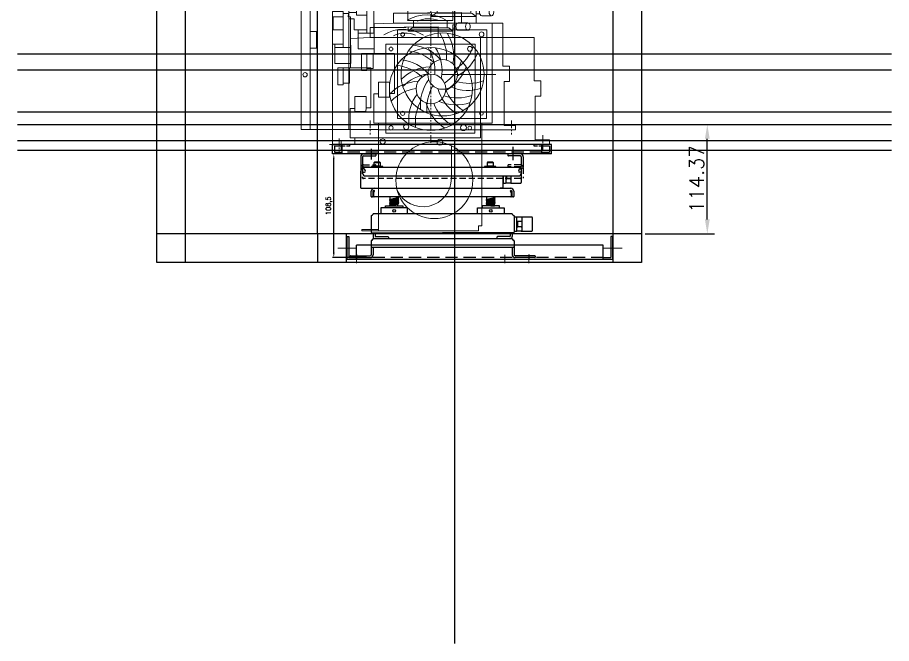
# Model space of a CAD drawing. Header units: millimetres. Extents: x -30327 to 34858, y 4015 to 75103.
# Drawn here: x -10091 to -9177, y 25288 to 25943 of the extents above; entities that cross this region are included whole.
import ezdxf

# ---------------------------------------------------------------- set-up
doc = ezdxf.new("R2010")
doc.units = ezdxf.units.MM
for name, pattern in [('CENTER', [50.8, 31.75, -6.35, 6.35, -6.35]), ('CENTER2', [28.575, 19.05, -3.175, 3.175, -3.175]), ('DASHED2', [9.525, 6.35, -3.175]), ('HIDDEN', [9.525, 6.35, -3.175]), ('HIDDEN2', [4.7625, 3.175, -1.5875])]:
    doc.linetypes.add(name, pattern=pattern)
for name, color, linetype, lineweight in [('cen', 1, 'CENTER2', 9), ('CENTER', 2, 'CENTER', 9), ('dim', 2, 'Continuous', 9), ('HIDEN', 1, 'HIDDEN', 9), ('THREAD-LINE', 8, 'Continuous', 5), ('WIDE-LINE', 3, 'Continuous', 20)]:
    doc.layers.add(name, color=color, linetype=linetype, lineweight=lineweight)
doc.layers.add('hidden', color=3, linetype='HIDDEN2')
doc.layers.add('yellow', color=2, linetype='Continuous')
doc.styles.get("Standard").update_dxf_attribs({"font": 'txt', "bigfont": 'gbcbig.shx'})
doc.dimstyles.new('1-6', dxfattribs={"dimscale": 6, "dimtxt": 2.5, "dimasz": 2.5, "dimexe": 1.25, "dimexo": 0.625, "dimtad": 1, "dimdsep": 46, "dimtxsty": 'Standard', "dimcen": 2.5, "dimadec": 0, "dimazin": 0, "dimtfac": 1, "dimtmove": 0, "dimatfit": 3, "dimfxl": 0, "dimarcsym": 0})
doc.dimstyles.new('small', dxfattribs={"dimtxt": 5, "dimasz": 5, "dimexe": 1.25, "dimexo": 1, "dimgap": 2, "dimtad": 1, "dimtxsty": 'Standard', "dimcen": 2.5, "dimadec": 0, "dimazin": 0, "dimtfac": 1, "dimtmove": 0, "dimatfit": 3, "dimfxl": 0, "dimarcsym": 0})

# ---------------------------------------------------------------- blocks, each defined once
blk = doc.blocks.new('nyddbd')
at = {"layer": 'CENTER', "ltscale": 0.25}
for p, q in [((-2512.55, 15212.89), (-2512.55, 15394.36)), ((-2600.9, 15220.82), (-2600.9, 15206.25)), ((-2452.9, 15220.82), (-2452.9, 15206.25))]:
    blk.add_line(p, q, dxfattribs=at)
at = {"layer": 'WIDE-LINE'}
for p, q in [((-2633.73, 15403.53), (-2658.24, 15403.53)), ((-2658.24, 15403.53), (-2658.24, 15396.8)), ((-2633.73, 15396.8), (-2633.73, 15403.53)), ((-2610.22, 15401.96), (-2610.22, 15357.53)), ((-2605.84, 15401.96), (-2605.84, 15357.53)), ((-2672.82, 15211.39), (-2672.82, 15398.42)), ((-2672.82, 15398.42), (-2663.31, 15398.42)), ((-2663.39, 15396.8), (-2623.02, 15396.8)), ((-2663.31, 15216.67), (-2663.31, 15398.42)), ((-2663.31, 15398.42), (-2663.31, 15314.15)), ((-2623.02, 15396.8), (-2633.73, 15396.8)), ((-2623.02, 15396.8), (-2623.02, 15211.39)), ((-2623.02, 15211.99), (-2623.02, 15396.8)), ((-2513.17, 15371.4), (-2555.18, 15371.4)), ((-2555.18, 15371.4), (-2555.18, 15365.12)), ((-2555.18, 15365.12), (-2546.57, 15358.39)), ((-2546.57, 15358.39), (-2555.16, 15365.1)), ((-2555.16, 15365.1), (-2513.17, 15365.1)), ((-2513.17, 15371.4), (-2471.16, 15371.4)), ((-2471.18, 15365.1), (-2513.17, 15365.1)), ((-2471.16, 15365.12), (-2479.77, 15358.39)), ((-2479.77, 15358.39), (-2471.18, 15365.1)), ((-2471.16, 15365.12), (-2471.16, 15371.4)), ((-2603.05, 15357.53), (-2613.01, 15357.53)), ((-2613.01, 15357.53), (-2613.01, 15350.42)), ((-2603.05, 15350.42), (-2598.61, 15358.25)), ((-2603.05, 15357.53), (-2603.05, 15350.42)), ((-2598.61, 15358.25), (-2598.61, 15348.28)), ((-2513.17, 15358.39), (-2546.57, 15358.39)), ((-2546.57, 15358.39), (-2546.57, 15348.6)), ((-2513.17, 15358.39), (-2479.77, 15358.39)), ((-2479.77, 15358.39), (-2479.77, 15348.6)), ((-2613.01, 15350.42), (-2603.05, 15350.42)), ((-2604.27, 15348.28), (-2604.27, 15350.42)), ((-2604.27, 15350.42), (-2604.27, 15344.55)), ((-2598.61, 15348.28), (-2604.27, 15348.28)), ((-2604.27, 15348.28), (-2604.27, 15312.53)), ((-2598.61, 15348.28), (-2604.27, 15348.28)), ((-2598.96, 15344.73), (-2598.61, 15348.28)), ((-2546.57, 15348.6), (-2513.17, 15348.6)), ((-2536.78, 15340.69), (-2536.78, 15348.6)), ((-2536.78, 15348.6), (-2536.78, 15340.69)), ((-2479.77, 15348.6), (-2513.17, 15348.6)), ((-2489.56, 15340.69), (-2489.56, 15348.6)), ((-2489.56, 15348.6), (-2489.56, 15340.69)), ((-2604.27, 15344.55), (-2614.97, 15344.55)), ((-2614.97, 15344.55), (-2614.97, 15331.21)), ((-2596.83, 15344.73), (-2598.96, 15344.73)), ((-2596.83, 15312.53), (-2596.83, 15344.73)), ((-2513.17, 15340.69), (-2536.78, 15340.69)), ((-2536.78, 15340.69), (-2530.74, 15340.69)), ((-2530.74, 15340.69), (-2530.74, 15333.18)), ((-2513.17, 15340.69), (-2489.56, 15340.69)), ((-2489.56, 15340.69), (-2495.6, 15340.69)), ((-2495.6, 15340.69), (-2495.6, 15333.18)), ((-2494.87, 15339.49), (-2494.87, 15339.49)), ((-2489.83, 15329.69), (-2489.83, 15344.15)), ((-2489.83, 15344.15), (-2489.83, 15323)), ((-2614.97, 15333.88), (-2623.02, 15333.88)), ((-2623.02, 15333.88), (-2623.02, 15327.47)), ((-2614.97, 15331.21), (-2614.97, 15333.88)), ((-2614.97, 15331.21), (-2604.27, 15331.21)), ((-2604.27, 15331.21), (-2614.97, 15331.21)), ((-2505.14, 15334.03), (-2576.21, 15333.43)), ((-2538.49, 15333.43), (-2576.21, 15333.43)), ((-2576.21, 15333.43), (-2576.21, 15323)), ((-2536.51, 15329.69), (-2536.51, 15333.77)), ((-2536.51, 15329.69), (-2532.35, 15333.05)), ((-2513.17, 15329.69), (-2536.51, 15329.69)), ((-2532.35, 15333.05), (-2530.74, 15333.18)), ((-2530.74, 15333.18), (-2513.17, 15333.18)), ((-2495.6, 15333.18), (-2513.17, 15333.18)), ((-2513.17, 15329.69), (-2489.83, 15329.69)), ((-2505.14, 15323), (-2505.14, 15334.03)), ((-2493.99, 15333.05), (-2495.6, 15333.18)), ((-2489.83, 15329.69), (-2493.99, 15333.05)), ((-2623.02, 15327.47), (-2617.63, 15327.47)), ((-2617.63, 15327.47), (-2617.63, 15315.91)), ((-2596.54, 15322.13), (-2576.21, 15323)), ((-2596.54, 15291.17), (-2596.54, 15322.13)), ((-2576.21, 15323), (-2461.97, 15323)), ((-2461.97, 15323), (-2505.14, 15323)), ((-2473.21, 15218.03), (-2473.21, 15323)), ((-2461.97, 15323), (-2461.97, 15277.73)), ((-2663.31, 15314.15), (-2656.82, 15314.15)), ((-2656.82, 15314.15), (-2656.82, 15296.54)), ((-2617.63, 15315.91), (-2604.27, 15315.91)), ((-2613.19, 15312.53), (-2613.19, 15315.91)), ((-2613.19, 15315.91), (-2613.19, 15295.81)), ((-2604.27, 15312.53), (-2613.19, 15312.53)), ((-2604.27, 15315.91), (-2604.27, 15312.53)), ((-2604.27, 15312.53), (-2596.83, 15312.53)), ((-2596.47, 15315.02), (-2596.54, 15291.17)), ((-2596.47, 15295.81), (-2596.47, 15315.02)), ((-2478.75, 15315.91), (-2572.11, 15315.91)), ((-2572.11, 15315.91), (-2572.11, 15222.98)), ((-2478.95, 15222.98), (-2478.75, 15315.91)), ((-2656.82, 15296.54), (-2663.31, 15296.54)), ((-2613.19, 15295.81), (-2596.47, 15295.81)), ((-2596.54, 15291.17), (-2609.77, 15291.17)), ((-2609.77, 15291.17), (-2609.77, 15273.43)), ((-2604.38, 15273.43), (-2604.38, 15291.17)), ((-2604.38, 15291.17), (-2604.38, 15273.43)), ((-2597.69, 15275.23), (-2597.69, 15291.17)), ((-2597.69, 15291.17), (-2575.3, 15291.17)), ((-2575.3, 15291.17), (-2575.3, 15249.39)), ((-2609.77, 15273.43), (-2604.38, 15273.43)), ((-2604.38, 15273.43), (-2604.38, 15275.23)), ((-2604.38, 15275.23), (-2597.69, 15275.23)), ((-2461.97, 15277.73), (-2455.14, 15277.73)), ((-2455.14, 15277.73), (-2455.14, 15261.67)), ((-2580.48, 15261.22), (-2592.17, 15261.22)), ((-2592.17, 15261.22), (-2592.17, 15245.54)), ((-2580.48, 15249.39), (-2580.48, 15261.22)), ((-2455.14, 15261.67), (-2460.78, 15261.67)), ((-2460.78, 15261.67), (-2460.78, 15215.87)), ((-2592.17, 15248.88), (-2597.05, 15248.88)), ((-2597.05, 15248.88), (-2597.05, 15218.03)), ((-2592.17, 15245.54), (-2592.17, 15248.88)), ((-2592.17, 15245.54), (-2580.61, 15245.54)), ((-2580.61, 15245.54), (-2580.48, 15249.39)), ((-2575.3, 15249.39), (-2580.48, 15249.39)), ((-2572.11, 15222.98), (-2478.95, 15222.98)), ((-2663.31, 15211.39), (-2672.82, 15211.39)), ((-2663.31, 15216.67), (-2663.31, 15211.39)), ((-2663.31, 15216.67), (-2663.31, 15216.67)), ((-2616.18, 15211.2), (-2616.18, 15211.2)), ((-2597.05, 15218.03), (-2473.21, 15218.03)), ((-2592.03, 15105.47), (-2592.03, 15217.6)), ((-2592.03, 15217.6), (-2592.03, 15211.2)), ((-2460.78, 15215.87), (-2448.9, 15215.87)), ((-2448.9, 15215.87), (-2448.9, 15211.2)), ((-2515.84, 15160.45), (-2515.84, 15194.64)), ((-2483.88, 15110.63), (-2487.39, 15110.63)), ((-2487.39, 15110.63), (-2487.39, 15105.47)), ((-2487.39, 15105.47), (-2609.37, 15105.47)), ((-2609.37, 15105.47), (-2592.03, 15105.47))]:
    blk.add_line(p, q, dxfattribs=at)
at = {"layer": 'WIDE-LINE', "ltscale": 0.25}
for p, q in [((-2473.89, 15338.47), (-2484, 15338.47)), ((-2486.14, 15336.37), (-2489.83, 15336.37)), ((-2486.14, 15332.69), (-2489.83, 15332.69)), ((-2473.89, 15330.58), (-2484, 15330.58)), ((-2524.97, 15269.15), (-2469.49, 15269.15)), ((-2663.31, 15211.39), (-2592.03, 15211.39)), ((-2592.03, 15211.2), (-2448.9, 15211.2)), ((-2483.88, 15110.63), (-2483.88, 15218.03)), ((-2609.37, 15105.47), (-2609.37, 15107.03)), ((-2609.37, 15107.03), (-2592.03, 15107.03))]:
    blk.add_line(p, q, dxfattribs=at)
at = {"layer": 'WIDE-LINE'}
for centre, radius in [((-2659.7, 15388.35), 1.3), ((-2659.7, 15382.58), 1.3), ((-2654.92, 15388.35), 1.3), ((-2654.92, 15382.58), 1.3), ((-2649.24, 15388.35), 1.3), ((-2649.24, 15382.58), 1.3), ((-2643.31, 15388.35), 1.3), ((-2643.31, 15382.58), 1.3), ((-2637.8, 15388.35), 1.3), ((-2637.8, 15382.58), 1.3), ((-2632.85, 15388.35), 1.3), ((-2632.85, 15382.58), 1.3), ((-2626.77, 15388.35), 1.3), ((-2626.77, 15382.58), 1.3), ((-2659.7, 15377.39), 1.3), ((-2654.92, 15377.39), 1.3), ((-2649.24, 15377.39), 1.3), ((-2643.31, 15377.39), 1.3), ((-2637.8, 15377.39), 1.3), ((-2632.85, 15377.39), 1.3), ((-2626.77, 15377.39), 1.3), ((-2659.7, 15371.38), 1.3), ((-2659.7, 15366.03), 1.3), ((-2654.92, 15371.38), 1.3), ((-2654.92, 15366.03), 1.3), ((-2649.24, 15371.38), 1.3), ((-2649.24, 15366.03), 1.3), ((-2643.31, 15371.38), 1.3), ((-2643.31, 15366.03), 1.3), ((-2637.8, 15371.38), 1.3), ((-2637.8, 15366.03), 1.3), ((-2632.85, 15371.38), 1.3), ((-2632.85, 15366.03), 1.3), ((-2626.77, 15371.38), 1.3), ((-2626.77, 15366.03), 1.3), ((-2659.7, 15360.83), 1.3), ((-2659.7, 15355.39), 1.3), ((-2654.92, 15360.83), 1.3), ((-2654.92, 15355.39), 1.3), ((-2649.24, 15360.83), 1.3), ((-2649.24, 15355.39), 1.3), ((-2643.31, 15360.83), 1.3), ((-2643.31, 15355.39), 1.3), ((-2637.8, 15360.83), 1.3), ((-2637.8, 15355.39), 1.3), ((-2632.85, 15360.83), 1.3), ((-2632.85, 15355.39), 1.3), ((-2626.77, 15360.83), 1.3), ((-2626.77, 15355.39), 1.3), ((-2669.1, 15349.15), 1.87), ((-2659.7, 15349.96), 1.3), ((-2654.92, 15349.96), 1.3), ((-2649.24, 15349.96), 1.3), ((-2643.31, 15349.96), 1.3), ((-2637.8, 15349.96), 1.3), ((-2632.85, 15349.96), 1.3), ((-2626.77, 15349.96), 1.3), ((-2566.76, 15311), 1.95), ((-2524.97, 15269.15), 43.41), ((-2484.27, 15311.15), 2.5), ((-2524.97, 15269.15), 15.53), ((-2668.84, 15268.87), 2.31), ((-2566.76, 15228.48), 2.25), ((-2484.39, 15228.41), 1.91), ((-2563.02, 15214.23), 2.69), ((-2503.16, 15213.47), 3.07), ((-2533.65, 15158.53), 40.26)]:
    blk.add_circle(centre, radius, dxfattribs=at)
for centre, radius, start, end in [((-2627.79, 15401.96), 21.95, 0, 175.90228), ((-2627.79, 15401.96), 17.57, 0, 174.87882), ((-2541.51, 15292.8), 38.85, 56.95784, 121.71109), ((-2539.48, 15297.99), 29.55, 68.50617, 114.20856), ((-2565.97, 15288.02), 45.13, 355.10616, 32.76907), ((-2558.53, 15288.5), 45.13, 349.52115, 31.80861), ((-2565.29, 15248.86), 45.13, 46.53473, 84.19764), ((-2561.02, 15254.98), 45.13, 40.94973, 83.23718), ((-2535.78, 15312.97), 45.13, 303.67759, 341.34049), ((-2530.76, 15307.45), 45.13, 298.09258, 340.38004), ((-2536.37, 15232.13), 45.13, 92.3783, 134.66575), ((-2534.24, 15224.98), 45.13, 97.9633, 135.62621), ((-2503.13, 15237.16), 45.13, 143.80687, 186.09432), ((-2496.22, 15234.36), 45.13, 149.39187, 187.05478), ((-2498.64, 15297.56), 45.13, 246.66401, 288.95147), ((-2497.45, 15304.93), 45.13, 252.24901, 289.91192), ((-2486.34, 15266.28), 45.13, 195.23544, 237.5229), ((-2479.84, 15269.94), 45.13, 200.82044, 238.48335), ((-2545.57, 15160.45), 29.73, 205.31032, 0)]:
    blk.add_arc(centre, radius, start, end, dxfattribs=at)
at = {"layer": 'WIDE-LINE', "ltscale": 0.25}
blk.add_ellipse((-2484, 15334.53), major_axis=(0, -3.95), ratio=0.614035, start_param=3.141593, end_param=6.283185, dxfattribs=at)
blk.add_ellipse((-2473.89, 15334.53), major_axis=(0, -3.95), ratio=0.614035, dxfattribs=at)
blk = doc.blocks.new('*D47')
at = {"layer": 'Defpoints', "color": 0, "transparency": 16777216}
for p in [(-16900.31, 4458.85), (-16861.18, 4458.85), (-16876.45, 4350.36)]:
    blk.add_point(p, dxfattribs=at)
at = {"layer": 'dim', "color": 0, "lineweight": -2, "transparency": 16777216}
for p, q in [((-16862.18, 4458.85), (-16901.56, 4458.85)), ((-16900.31, 4355.36), (-16900.31, 4453.85)), ((-16877.45, 4350.36), (-16901.56, 4350.36))]:
    blk.add_line(p, q, dxfattribs=at)
at = {"layer": 'dim', "color": 0, "transparency": 16777216}
for points in [[(-16901.14, 4453.85), (-16899.48, 4453.85), (-16900.31, 4458.85)], [(-16901.14, 4355.36), (-16899.48, 4355.36), (-16900.31, 4350.36)]]:
    blk.add_solid(points, dxfattribs=at)
at = {"layer": 'dim', "color": 0, "lineweight": 9, "transparency": 16777216, "insert": (-16905.23, 4404.61), "char_height": 5, "attachment_point": 5, "rotation": 90}
blk.add_mtext('108,5', dxfattribs=at)
blk = doc.blocks.new('HTHRTSHGSRT')
at = {"layer": 'CENTER', "color": 0, "ltscale": 0.25}
for p, q in [((-8218.09, 1319.67), (-8218.09, 1568.22)), ((-8101.09, 1327.61), (-8101.09, 1313.03)), ((-8314.09, 1324.16), (-8314.09, 1309.58))]:
    blk.add_line(p, q, dxfattribs=at)
at = {"layer": 'THREAD-LINE', "color": 0}
blk.add_line((-8324.29, 1317.98), (-8094.29, 1317.98), dxfattribs=at)
at = {"layer": 'WIDE-LINE', "color": 0}
for p, q in [((-8218.71, 1561.89), (-8260.73, 1561.89)), ((-8260.73, 1561.89), (-8260.73, 1555.61)), ((-8260.73, 1555.61), (-8252.11, 1548.89)), ((-8252.11, 1548.89), (-8260.7, 1555.59)), ((-8260.7, 1555.59), (-8218.71, 1555.59)), ((-8218.71, 1561.89), (-8176.7, 1561.89)), ((-8176.73, 1555.59), (-8218.71, 1555.59)), ((-8176.7, 1555.61), (-8185.31, 1548.89)), ((-8185.31, 1548.89), (-8176.73, 1555.59)), ((-8176.7, 1555.61), (-8176.7, 1561.89)), ((-8218.71, 1548.89), (-8252.11, 1548.89)), ((-8252.11, 1548.89), (-8252.11, 1539.1)), ((-8218.71, 1548.89), (-8185.31, 1548.89)), ((-8185.31, 1548.89), (-8185.31, 1539.1)), ((-8252.11, 1539.1), (-8218.71, 1539.1)), ((-8242.32, 1447.47), (-8242.32, 1539.1)), ((-8242.32, 1539.1), (-8242.32, 1447.47)), ((-8185.31, 1539.1), (-8218.71, 1539.1)), ((-8195.11, 1447.47), (-8195.11, 1539.1)), ((-8195.11, 1539.1), (-8195.11, 1447.47)), ((-8195.38, 1447.47), (-8195.38, 1534.65)), ((-8195.38, 1534.65), (-8195.38, 1447.47)), ((-8320.89, 1457.2), (-8309.81, 1457.2)), ((-8309.81, 1455.07), (-8309.81, 1457.2)), ((-8309.81, 1457.2), (-8309.81, 1451.33)), ((-8304.15, 1455.07), (-8309.81, 1455.07)), ((-8309.81, 1455.07), (-8309.81, 1419.31)), ((-8304.15, 1455.07), (-8309.81, 1455.07)), ((-8304.51, 1451.51), (-8304.15, 1455.07)), ((-8309.81, 1451.33), (-8320.51, 1451.33)), ((-8320.51, 1451.33), (-8320.51, 1437.99)), ((-8302.37, 1451.51), (-8304.51, 1451.51)), ((-8302.37, 1419.31), (-8302.37, 1451.51)), ((-8218.71, 1447.47), (-8242.32, 1447.47)), ((-8242.32, 1447.47), (-8236.28, 1447.47)), ((-8236.28, 1447.47), (-8236.28, 1439.97)), ((-8218.71, 1447.47), (-8195.11, 1447.47)), ((-8195.11, 1447.47), (-8201.14, 1447.47)), ((-8201.14, 1447.47), (-8201.14, 1439.97)), ((-8200.41, 1446.27), (-8200.41, 1446.27)), ((-8320.51, 1440.66), (-8320.89, 1440.66)), ((-8320.51, 1437.99), (-8320.51, 1440.66)), ((-8320.51, 1437.99), (-8309.81, 1437.99)), ((-8309.81, 1437.99), (-8320.51, 1437.99)), ((-8210.68, 1440.82), (-8281.76, 1440.21)), ((-8244.03, 1440.21), (-8281.76, 1440.21)), ((-8281.76, 1440.21), (-8281.76, 1429.79)), ((-8242.05, 1436.48), (-8242.05, 1440.55)), ((-8242.05, 1436.48), (-8237.89, 1439.83)), ((-8218.71, 1436.48), (-8242.05, 1436.48)), ((-8237.89, 1439.83), (-8236.28, 1439.97)), ((-8236.28, 1439.97), (-8218.71, 1439.97)), ((-8201.14, 1439.97), (-8218.71, 1439.97)), ((-8218.71, 1436.48), (-8195.38, 1436.48)), ((-8210.68, 1429.79), (-8210.68, 1440.82)), ((-8199.53, 1439.83), (-8201.14, 1439.97)), ((-8195.38, 1436.48), (-8199.53, 1439.83)), ((-8195.38, 1436.48), (-8195.38, 1443.15)), ((-8195.38, 1443.15), (-8195.38, 1429.79)), ((-8302.08, 1428.92), (-8281.76, 1429.79)), ((-8302.08, 1397.95), (-8302.08, 1428.92)), ((-8281.76, 1429.79), (-8110.17, 1429.79)), ((-8110.17, 1429.79), (-8210.68, 1429.79)), ((-8166.32, 1324.82), (-8166.32, 1429.79)), ((-8110.17, 1429.79), (-8110.17, 1384.51)), ((-8320.89, 1422.69), (-8309.81, 1422.69)), ((-8318.73, 1419.31), (-8318.73, 1422.69)), ((-8318.73, 1422.69), (-8318.73, 1402.59)), ((-8309.81, 1419.31), (-8318.73, 1419.31)), ((-8309.81, 1422.69), (-8309.81, 1419.31)), ((-8309.81, 1419.31), (-8302.37, 1419.31)), ((-8302.02, 1421.81), (-8302.08, 1397.95)), ((-8302.02, 1402.59), (-8302.02, 1421.81)), ((-8171.87, 1422.7), (-8265.23, 1422.7)), ((-8265.23, 1422.7), (-8265.23, 1329.77)), ((-8172.07, 1329.77), (-8171.87, 1422.7)), ((-8318.73, 1402.59), (-8302.02, 1402.59)), ((-8302.08, 1397.95), (-8315.31, 1397.95)), ((-8315.31, 1397.95), (-8315.31, 1380.21)), ((-8309.92, 1380.21), (-8309.92, 1397.95)), ((-8309.92, 1397.95), (-8309.92, 1380.21)), ((-8303.24, 1382.01), (-8303.24, 1397.95)), ((-8303.24, 1397.95), (-8280.84, 1397.95)), ((-8280.84, 1397.95), (-8280.84, 1356.18)), ((-8315.31, 1380.21), (-8309.92, 1380.21)), ((-8309.92, 1380.21), (-8309.92, 1382.01)), ((-8309.92, 1382.01), (-8303.24, 1382.01)), ((-8110.17, 1384.51), (-8103.33, 1384.51)), ((-8103.33, 1384.51), (-8103.33, 1368.46)), ((-8286.02, 1368), (-8297.71, 1368)), ((-8297.71, 1368), (-8297.71, 1352.32)), ((-8286.02, 1356.18), (-8286.02, 1368)), ((-8103.33, 1368.46), (-8108.98, 1368.46)), ((-8108.98, 1368.46), (-8108.98, 1322.66)), ((-8297.71, 1355.66), (-8302.59, 1355.66)), ((-8302.59, 1355.66), (-8302.59, 1324.82)), ((-8297.71, 1352.32), (-8297.71, 1355.66)), ((-8286.15, 1352.32), (-8286.02, 1356.18)), ((-8280.84, 1356.18), (-8286.02, 1356.18)), ((-8297.71, 1352.32), (-8286.15, 1352.32)), ((-8265.23, 1329.77), (-8172.07, 1329.77)), ((-8321.72, 1317.98), (-8321.72, 1317.98)), ((-8302.59, 1324.82), (-8166.32, 1324.82)), ((-8297.58, 1324.38), (-8297.58, 1317.98)), ((-8108.98, 1322.66), (-8094.29, 1322.66)), ((-8094.29, 1322.66), (-8094.29, 1317.98))]:
    blk.add_line(p, q, dxfattribs=at)
at = {"layer": 'WIDE-LINE', "color": 0, "ltscale": 0.25}
for p, q in [((-8320.89, 1318.18), (-8320.89, 1457.2)), ((-8179.43, 1445.26), (-8189.54, 1445.26)), ((-8191.69, 1443.15), (-8195.38, 1443.15)), ((-8191.69, 1439.48), (-8195.38, 1439.48)), ((-8179.43, 1437.37), (-8189.54, 1437.37)), ((-8320.89, 1318.18), (-8297.58, 1318.18)), ((-8297.58, 1317.98), (-8094.29, 1317.98))]:
    blk.add_line(p, q, dxfattribs=at)
at = {"layer": 'WIDE-LINE', "color": 0}
for centre, radius in [((-8259.88, 1417.79), 1.95), ((-8218.09, 1375.94), 43.41), ((-8177.39, 1417.94), 2.5), ((-8218.09, 1375.94), 15.53), ((-8259.88, 1335.27), 2.25), ((-8177.51, 1335.2), 1.91), ((-8268.56, 1321.02), 2.69), ((-8208.7, 1320.25), 3.07)]:
    blk.add_circle(centre, radius, dxfattribs=at)
for centre, radius, start, end in [((-8247.05, 1399.59), 38.85, 56.95784, 121.71109), ((-8245.03, 1404.78), 29.55, 68.50617, 114.20856), ((-8259.09, 1394.81), 45.13, 355.10616, 32.76907), ((-8251.64, 1395.29), 45.13, 349.52115, 31.80861), ((-8258.4, 1355.65), 45.13, 46.53473, 84.19764), ((-8254.14, 1361.77), 45.13, 40.94973, 83.23718), ((-8228.9, 1419.76), 45.13, 303.67759, 341.34049), ((-8223.88, 1414.24), 45.13, 298.09258, 340.38004), ((-8229.49, 1338.92), 45.13, 92.3783, 134.66575), ((-8227.36, 1331.76), 45.13, 97.9633, 135.62621), ((-8196.25, 1343.94), 45.13, 143.80687, 186.09432), ((-8189.33, 1341.15), 45.13, 149.39187, 187.05478), ((-8191.76, 1404.35), 45.13, 246.66401, 288.95147), ((-8190.57, 1411.71), 45.13, 252.24901, 289.91192), ((-8179.46, 1373.06), 45.13, 195.23544, 237.5229), ((-8172.96, 1376.73), 45.13, 200.82044, 238.48335)]:
    blk.add_arc(centre, radius, start, end, dxfattribs=at)
at = {"layer": 'WIDE-LINE', "color": 0, "ltscale": 0.25}
blk.add_ellipse((-8189.54, 1441.31), major_axis=(0, -3.95), ratio=0.614035, start_param=3.141593, end_param=6.283185, dxfattribs=at)
blk.add_ellipse((-8179.43, 1441.31), major_axis=(0, -3.95), ratio=0.614035, dxfattribs=at)
blk = doc.blocks.new('HTRGHTSRS')
for p, q in [((673.79, 25848.61), (649.79, 25848.61)), ((649.79, 25848.61), (649.79, 25846.61)), ((673.79, 25570.61), (673.79, 25848.61)), ((649.79, 25846.61), (671.79, 25846.61)), ((671.79, 25846.61), (671.79, 25838.61)), ((658.79, 25580.61), (658.79, 25838.61)), ((673.79, 25838.61), (658.79, 25838.61)), ((673.79, 25580.61), (658.79, 25580.61)), ((671.79, 25580.61), (671.79, 25572.61)), ((649.79, 25570.61), (649.79, 25572.61)), ((649.79, 25572.61), (671.79, 25572.61)), ((673.79, 25570.61), (649.79, 25570.61))]:
    blk.add_line(p, q)
at = {"layer": 'cen'}
for p, q in [((661.79, 25858.05), (661.79, 25837.17)), ((661.79, 25580.05), (661.79, 25559.17))]:
    blk.add_line(p, q, dxfattribs=at)
at = {"layer": 'cen', "ltscale": 4}
for p, q in [((677.56, 25838.61), (668.98, 25838.61)), ((677.56, 25683.61), (668.98, 25683.61)), ((677.56, 25658.61), (668.98, 25658.61))]:
    blk.add_line(p, q, dxfattribs=at)
at = {"layer": 'hidden', "ltscale": 4}
blk.add_line((671.79, 25580.61), (671.79, 25838.61), dxfattribs=at)
blk = doc.blocks.new('HTRSGWSRGSE')
for p, q in [((770.48, 25915.26), (770.48, 26144.26)), ((770.48, 26144.26), (780.48, 26144.26)), ((778.48, 26142.26), (772.48, 26142.26)), ((772.48, 26142.26), (772.48, 26134.26)), ((778.48, 26134.26), (778.48, 26142.26)), ((780.48, 26144.26), (780.48, 26142.26)), ((780.48, 25917.26), (780.48, 26142.26)), ((770.48, 26134.26), (780.48, 26134.26)), ((770.48, 25925.26), (780.48, 25925.26)), ((772.48, 25925.26), (772.48, 25917.26)), ((778.48, 25917.26), (778.48, 25925.26)), ((770.48, 25915.26), (780.48, 25915.26)), ((778.48, 25917.26), (772.48, 25917.26)), ((780.48, 25915.26), (780.48, 25917.26))]:
    blk.add_line(p, q)
at = {"layer": 'cen'}
blk.add_line((774.6, 26135.26), (784.6, 26135.26), dxfattribs=at)
at = {"layer": 'cen', "ltscale": 4}
for p, q in [((766.7, 26103.76), (775.28, 26103.76)), ((766.7, 25955.76), (775.28, 25955.76))]:
    blk.add_line(p, q, dxfattribs=at)
at = {"layer": 'hidden', "ltscale": 4}
blk.add_line((772.48, 25925.26), (772.48, 26134.26), dxfattribs=at)
at = {"layer": 'hidden'}
for p, q in [((778.48, 26126.26), (778.48, 26134.26)), ((778.48, 26126.26), (780.48, 26126.26)), ((778.48, 25925.26), (778.48, 25933.26)), ((778.48, 25933.26), (780.48, 25933.26))]:
    blk.add_line(p, q, dxfattribs=at)
at = {"layer": 'HIDEN'}
blk.add_line((775.16, 25924.26), (785.16, 25924.26), dxfattribs=at)
blk = doc.blocks.new('*D1205')
at = {"layer": 'Defpoints', "color": 0, "transparency": 16777216}
for p in [(-9438.26, 25830.79), (-9369.51, 25830.79), (-9438.26, 25716.42)]:
    blk.add_point(p, dxfattribs=at)
at = {"layer": 'dim', "color": 0, "lineweight": -2, "transparency": 16777216}
for p, q in [((-9434.51, 25830.79), (-9362.01, 25830.79)), ((-9369.51, 25731.42), (-9369.51, 25815.79)), ((-9434.51, 25716.42), (-9362.01, 25716.42))]:
    blk.add_line(p, q, dxfattribs=at)
at = {"layer": 'dim', "color": 0, "transparency": 16777216}
for points in [[(-9372.01, 25815.79), (-9367.01, 25815.79), (-9369.51, 25830.79)], [(-9372.01, 25731.42), (-9367.01, 25731.42), (-9369.51, 25716.42)]]:
    blk.add_solid(points, dxfattribs=at)
at = {"layer": 'dim', "color": 0, "transparency": 16777216, "insert": (-9380.76, 25773.61), "char_height": 15, "attachment_point": 5, "rotation": 90}
blk.add_mtext('114.37', dxfattribs=at)
blk = doc.blocks.new('23231111')
for p, q in [((-16861.18, 4464.19), (-16861.18, 4452.98)), ((-16713.18, 4466.2), (-16713.18, 4452.32)), ((-16872.18, 4455.85), (-16872.18, 4444.86)), ((-16870.18, 4455.85), (-16870.18, 4445.53)), ((-16869.18, 4458.85), (-16856.68, 4458.85)), ((-16869.18, 4456.85), (-16856.68, 4456.85)), ((-16856.18, 4458.35), (-16856.18, 4457.35)), ((-16718.18, 4458.35), (-16718.18, 4457.35)), ((-16705.18, 4458.85), (-16717.68, 4458.85)), ((-16705.18, 4456.85), (-16717.68, 4456.85)), ((-16704.18, 4455.85), (-16704.18, 4445.53)), ((-16702.18, 4455.85), (-16702.18, 4444.86)), ((-16870.18, 4443.86), (-16871.18, 4443.86)), ((-16705.18, 4444.53), (-16869.18, 4444.53)), ((-16860.92, 4445.53), (-16860.92, 4444.53)), ((-16848.92, 4445.53), (-16860.92, 4445.53)), ((-16857.92, 4450.03), (-16851.92, 4450.03)), ((-16857.92, 4445.53), (-16857.92, 4450.03)), ((-16857.92, 4446.53), (-16851.92, 4446.53)), ((-16857.92, 4445.53), (-16857.92, 4446.53)), ((-16857.42, 4450.53), (-16852.42, 4450.53)), ((-16851.92, 4450.03), (-16851.92, 4445.53)), ((-16848.92, 4444.53), (-16848.92, 4445.53)), ((-16742.68, 4445.53), (-16742.68, 4444.53)), ((-16730.68, 4445.53), (-16742.68, 4445.53)), ((-16739.68, 4445.53), (-16739.68, 4450.03)), ((-16739.68, 4450.03), (-16733.68, 4450.03)), ((-16739.68, 4445.53), (-16739.68, 4446.53)), ((-16739.68, 4446.53), (-16733.68, 4446.53)), ((-16739.18, 4450.53), (-16734.18, 4450.53)), ((-16733.68, 4450.03), (-16733.68, 4445.53)), ((-16730.68, 4444.53), (-16730.68, 4445.53)), ((-16705.84, 4443.36), (-16704.68, 4443.36)), ((-16704.18, 4443.86), (-16703.18, 4443.86)), ((-16704.18, 4442.86), (-16704.18, 4428.86)), ((-16872.18, 4423.36), (-16872.18, 4440.86)), ((-16870.18, 4439.36), (-16870.18, 4438.86)), ((-16869.68, 4439.86), (-16868.18, 4439.86)), ((-16867.18, 4435.86), (-16707.18, 4435.86)), ((-16723.18, 4435.86), (-16723.18, 4428.36)), ((-16723.18, 4423.36), (-16723.18, 4435.86)), ((-16720.18, 4428.86), (-16720.18, 4435.86)), ((-16719.18, 4432.86), (-16719.18, 4435.86)), ((-16715.18, 4435.86), (-16715.18, 4428.86)), ((-16715.18, 4435.86), (-16715.18, 4433.36)), ((-16704.18, 4439.86), (-16706.18, 4439.86)), ((-16704.18, 4439.86), (-16704.18, 4438.86)), ((-16723.18, 4428.36), (-16720.68, 4428.36)), ((-16715.68, 4428.36), (-16720.68, 4428.36)), ((-16715.68, 4432.86), (-16720.18, 4432.86)), ((-16720.18, 4432.86), (-16719.18, 4432.86)), ((-16714.68, 4428.36), (-16704.68, 4428.36)), ((-16871.68, 4422.86), (-16858.18, 4422.86)), ((-16861.18, 4414.36), (-16861.18, 4419.86)), ((-16859.18, 4414.36), (-16859.18, 4419.86)), ((-16858.7, 4418.75), (-16858.7, 4414.36)), ((-16858.18, 4422.86), (-16715.18, 4422.86)), ((-16723.68, 4422.86), (-16726.18, 4422.86)), ((-16714.66, 4418.75), (-16714.66, 4414.36)), ((-16714.18, 4414.36), (-16714.18, 4419.86)), ((-16714.18, 4419.86), (-16714.18, 4414.36)), ((-16712.18, 4419.86), (-16712.18, 4414.36)), ((-16859.68, 4413.86), (-16860.68, 4413.86)), ((-16715.16, 4413.86), (-16858.2, 4413.86)), ((-16841.93, 4411.11), (-16832.41, 4412.9)), ((-16841.93, 4411.11), (-16832.41, 4412.9)), ((-16841.93, 4411.11), (-16841.18, 4411.56)), ((-16841.93, 4409.61), (-16832.41, 4411.4)), ((-16841.93, 4409.61), (-16832.41, 4411.4)), ((-16841.93, 4411.11), (-16841.18, 4410.93)), ((-16841.93, 4409.61), (-16841.18, 4410.06)), ((-16841.93, 4408.11), (-16832.41, 4409.9)), ((-16841.93, 4408.11), (-16832.41, 4409.9)), ((-16841.93, 4409.61), (-16841.18, 4409.43)), ((-16841.93, 4408.11), (-16841.18, 4408.56)), ((-16841.93, 4406.61), (-16832.41, 4408.4)), ((-16841.93, 4406.61), (-16832.41, 4408.4)), ((-16841.93, 4408.11), (-16841.18, 4407.93)), ((-16841.93, 4406.61), (-16841.18, 4407.06)), ((-16841.93, 4405.11), (-16832.41, 4406.9)), ((-16841.93, 4405.11), (-16832.41, 4406.9)), ((-16841.93, 4406.61), (-16841.18, 4406.43)), ((-16841.93, 4405.11), (-16841.18, 4405.56)), ((-16841.18, 4410.06), (-16841.18, 4413.86)), ((-16841.18, 4411.58), (-16833.18, 4413.08)), ((-16841.18, 4410.93), (-16833.18, 4412.43)), ((-16841.18, 4410.08), (-16833.18, 4411.58)), ((-16841.18, 4409.43), (-16833.18, 4410.93)), ((-16841.18, 4408.58), (-16833.18, 4410.08)), ((-16841.18, 4407.93), (-16833.18, 4409.43)), ((-16841.18, 4408.56), (-16841.18, 4409.43)), ((-16841.18, 4407.08), (-16833.18, 4408.58)), ((-16841.18, 4406.43), (-16833.18, 4407.93)), ((-16841.18, 4407.06), (-16841.18, 4407.93)), ((-16841.18, 4405.58), (-16833.18, 4407.08)), ((-16841.18, 4404.93), (-16833.18, 4406.43)), ((-16841.18, 4405.56), (-16841.18, 4406.43)), ((-16833.18, 4413.08), (-16833.18, 4413.86)), ((-16832.41, 4412.9), (-16833.18, 4413.08)), ((-16832.41, 4412.9), (-16833.18, 4412.43)), ((-16833.18, 4411.58), (-16833.18, 4412.43)), ((-16832.41, 4411.4), (-16833.18, 4411.58)), ((-16832.41, 4411.4), (-16833.18, 4410.93)), ((-16833.18, 4410.08), (-16833.18, 4410.93)), ((-16832.41, 4409.9), (-16833.18, 4410.08)), ((-16832.41, 4409.9), (-16833.18, 4409.43)), ((-16833.18, 4408.58), (-16833.18, 4409.43)), ((-16832.41, 4408.4), (-16833.18, 4408.58)), ((-16832.41, 4408.4), (-16833.18, 4407.93)), ((-16833.18, 4407.08), (-16833.18, 4407.93)), ((-16832.41, 4406.9), (-16833.18, 4407.08)), ((-16832.41, 4406.9), (-16833.18, 4406.43)), ((-16833.18, 4404.36), (-16833.18, 4406.43)), ((-16740.93, 4411.11), (-16731.41, 4412.9)), ((-16740.93, 4411.11), (-16731.41, 4412.9)), ((-16740.93, 4411.11), (-16740.18, 4411.56)), ((-16740.93, 4409.61), (-16731.41, 4411.4)), ((-16740.93, 4409.61), (-16731.41, 4411.4)), ((-16740.93, 4411.11), (-16740.18, 4410.93)), ((-16740.93, 4409.61), (-16740.18, 4410.06)), ((-16740.93, 4408.11), (-16731.41, 4409.9)), ((-16740.93, 4408.11), (-16731.41, 4409.9)), ((-16740.93, 4409.61), (-16740.18, 4409.43)), ((-16740.93, 4408.11), (-16740.18, 4408.56)), ((-16740.93, 4406.61), (-16731.41, 4408.4)), ((-16740.93, 4406.61), (-16731.41, 4408.4)), ((-16740.93, 4408.11), (-16740.18, 4407.93)), ((-16740.93, 4406.61), (-16740.18, 4407.06)), ((-16740.93, 4405.11), (-16731.41, 4406.9)), ((-16740.93, 4405.11), (-16731.41, 4406.9)), ((-16740.93, 4406.61), (-16740.18, 4406.43)), ((-16740.93, 4405.11), (-16740.18, 4405.56)), ((-16740.18, 4410.06), (-16740.18, 4413.86)), ((-16740.18, 4411.58), (-16732.18, 4413.08)), ((-16740.18, 4410.93), (-16732.18, 4412.43)), ((-16740.18, 4410.08), (-16732.18, 4411.58)), ((-16740.18, 4409.43), (-16732.18, 4410.93)), ((-16740.18, 4408.58), (-16732.18, 4410.08)), ((-16740.18, 4408.56), (-16740.18, 4409.43)), ((-16740.18, 4407.93), (-16732.18, 4409.43)), ((-16740.18, 4407.08), (-16732.18, 4408.58)), ((-16740.18, 4407.06), (-16740.18, 4407.93)), ((-16740.18, 4406.43), (-16732.18, 4407.93)), ((-16740.18, 4405.58), (-16732.18, 4407.08)), ((-16740.18, 4405.56), (-16740.18, 4406.43)), ((-16740.18, 4404.93), (-16732.18, 4406.43)), ((-16732.18, 4413.08), (-16732.18, 4413.86)), ((-16731.41, 4412.9), (-16732.18, 4413.08)), ((-16731.41, 4412.9), (-16732.18, 4412.43)), ((-16732.18, 4411.58), (-16732.18, 4412.43)), ((-16731.41, 4411.4), (-16732.18, 4411.58)), ((-16731.41, 4411.4), (-16732.18, 4410.93)), ((-16732.18, 4410.08), (-16732.18, 4410.93)), ((-16731.41, 4409.9), (-16732.18, 4410.08)), ((-16731.41, 4409.9), (-16732.18, 4409.43)), ((-16732.18, 4408.58), (-16732.18, 4409.43)), ((-16731.41, 4408.4), (-16732.18, 4408.58)), ((-16731.41, 4408.4), (-16732.18, 4407.93)), ((-16732.18, 4407.08), (-16732.18, 4407.93)), ((-16731.41, 4406.9), (-16732.18, 4407.08)), ((-16731.41, 4406.9), (-16732.18, 4406.43)), ((-16732.18, 4404.36), (-16732.18, 4406.43)), ((-16712.68, 4413.86), (-16713.68, 4413.86)), ((-16858.73, 4396.36), (-16714.18, 4396.36)), ((-16858.73, 4396.36), (-16851.18, 4396.36)), ((-16823.18, 4402.36), (-16851.18, 4402.36)), ((-16851.18, 4402.36), (-16851.18, 4396.36)), ((-16846.18, 4402.36), (-16846.18, 4404.36)), ((-16846.18, 4404.36), (-16828.18, 4404.36)), ((-16828.18, 4402.36), (-16846.18, 4402.36)), ((-16841.93, 4405.11), (-16841.18, 4404.93)), ((-16841.18, 4404.93), (-16841.18, 4404.36)), ((-16837.18, 4404.36), (-16841.18, 4404.36)), ((-16837.18, 4404.36), (-16833.18, 4404.36)), ((-16828.18, 4404.36), (-16828.18, 4402.36)), ((-16823.18, 4396.36), (-16823.18, 4402.36)), ((-16750.18, 4402.36), (-16722.18, 4402.36)), ((-16750.18, 4396.36), (-16750.18, 4402.36)), ((-16727.18, 4404.36), (-16745.18, 4404.36)), ((-16745.18, 4404.36), (-16745.18, 4402.36)), ((-16745.18, 4402.36), (-16727.18, 4402.36)), ((-16740.93, 4405.11), (-16740.18, 4404.93)), ((-16740.18, 4404.93), (-16740.18, 4404.36)), ((-16736.18, 4404.36), (-16740.18, 4404.36)), ((-16736.18, 4404.36), (-16732.18, 4404.36)), ((-16727.18, 4402.36), (-16727.18, 4404.36)), ((-16722.18, 4402.36), (-16722.18, 4396.36)), ((-16861.18, 4393.91), (-16861.18, 4376.86)), ((-16711.73, 4393.91), (-16711.73, 4376.86)), ((-16711.73, 4392.89), (-16711.73, 4377.89)), ((-16711.73, 4392.89), (-16709.23, 4392.89)), ((-16709.57, 4392.89), (-16704.23, 4392.89)), ((-16708.73, 4378.39), (-16708.73, 4392.39)), ((-16708.73, 4388.39), (-16704.23, 4388.39)), ((-16707.73, 4382.39), (-16707.73, 4388.39)), ((-16703.73, 4392.39), (-16703.73, 4378.39)), ((-16703.73, 4387.89), (-16703.73, 4382.89)), ((-16703.23, 4392.89), (-16693.23, 4392.89)), ((-16692.73, 4392.39), (-16692.73, 4378.39)), ((-16704.23, 4382.39), (-16708.73, 4382.39)), ((-16708.73, 4382.39), (-16707.73, 4382.39)), ((-16860.68, 4376.36), (-16859.18, 4376.36)), ((-16859.18, 4376.36), (-16843.18, 4376.36)), ((-16859.18, 4376.36), (-16786.45, 4376.36)), ((-16859.18, 4376.36), (-16859.18, 4372.36)), ((-16858.73, 4370.36), (-16851.18, 4370.36)), ((-16858.73, 4370.36), (-16714.18, 4370.36)), ((-16858.73, 4370.36), (-16735.68, 4370.36)), ((-16857.18, 4376.36), (-16857.18, 4372.86)), ((-16857.18, 4370.36), (-16843.68, 4370.36)), ((-16856.68, 4372.36), (-16843.68, 4372.36)), ((-16843.18, 4371.86), (-16843.18, 4370.86)), ((-16713.73, 4376.36), (-16786.45, 4376.36)), ((-16713.73, 4376.36), (-16729.73, 4376.36)), ((-16729.73, 4371.86), (-16729.73, 4370.86)), ((-16716.23, 4372.36), (-16729.23, 4372.36)), ((-16715.73, 4376.36), (-16715.73, 4372.86)), ((-16712.23, 4376.36), (-16713.73, 4376.36)), ((-16713.73, 4376.36), (-16713.73, 4372.36)), ((-16711.73, 4377.89), (-16709.23, 4377.89)), ((-16704.23, 4377.89), (-16709.23, 4377.89)), ((-16703.23, 4377.89), (-16693.23, 4377.89)), ((-16861.18, 4367.91), (-16861.18, 4361.86)), ((-16861.18, 4361.86), (-16861.18, 4353.36)), ((-16860.68, 4361.36), (-16712.23, 4361.36)), ((-16859.18, 4361.36), (-16859.18, 4353.36)), ((-16713.73, 4361.36), (-16713.73, 4353.36)), ((-16711.73, 4367.91), (-16711.73, 4361.86)), ((-16711.73, 4361.86), (-16711.73, 4353.36)), ((-16883.18, 4351.86), (-16883.18, 4350.86)), ((-16882.68, 4352.36), (-16862.18, 4352.36)), ((-16876.45, 4353.75), (-16876.45, 4348.87)), ((-16690.23, 4352.36), (-16710.73, 4352.36)), ((-16696.45, 4353.75), (-16696.45, 4348.87)), ((-16689.73, 4351.86), (-16689.73, 4350.86)), ((-16882.68, 4350.36), (-16862.18, 4350.36)), ((-16690.23, 4350.36), (-16710.73, 4350.36))]:
    blk.add_line(p, q)
at = {"linetype": 'DASHED2'}
for p, q in [((-16872.18, 4444.36), (-16872.18, 4433.36)), ((-16870.18, 4444.36), (-16870.18, 4434.03)), ((-16869.18, 4447.36), (-16856.68, 4447.36)), ((-16869.18, 4445.36), (-16856.68, 4445.36)), ((-16856.18, 4446.86), (-16856.18, 4445.86)), ((-16718.18, 4446.86), (-16718.18, 4445.86)), ((-16705.18, 4447.36), (-16717.68, 4447.36)), ((-16705.18, 4445.36), (-16717.68, 4445.36)), ((-16704.18, 4444.36), (-16704.18, 4434.03)), ((-16702.18, 4444.36), (-16702.18, 4433.36)), ((-16705.18, 4433.03), (-16869.18, 4433.03))]:
    blk.add_line(p, q, dxfattribs=at)
for centre in [(-16837.18, 4399.36), (-16736.18, 4399.36)]:
    blk.add_circle(centre, 1.36)
for centre, radius, start, end in [((-16869.18, 4455.85), 3, 90, 180), ((-16869.18, 4455.85), 1, 90, 180), ((-16856.68, 4458.35), 0.5, 0, 90), ((-16856.68, 4457.35), 0.5, 270, 0), ((-16717.68, 4458.35), 0.5, 90, 180), ((-16717.68, 4457.35), 0.5, 180, 270), ((-16705.18, 4455.85), 3, 0, 90), ((-16705.18, 4455.85), 1, 0, 90), ((-16871.18, 4444.86), 1, 180, 270), ((-16869.18, 4440.86), 3, 99.59407, 180), ((-16869.18, 4445.53), 1, 180, 270), ((-16870.18, 4440.86), 3, 0, 90), ((-16857.42, 4450.03), 0.5, 90, 180), ((-16852.42, 4450.03), 0.5, 0, 90), ((-16739.18, 4450.03), 0.5, 90, 180), ((-16734.18, 4450.03), 0.5, 0, 90), ((-16704.18, 4440.86), 3, 90, 180), ((-16705.18, 4445.53), 1, 270, 0), ((-16704.68, 4442.86), 0.5, 0, 90), ((-16703.18, 4444.86), 1, 270, 0), ((-16869.68, 4439.36), 0.5, 90, 180), ((-16867.18, 4438.86), 3, 180, 270), ((-16868.18, 4440.86), 1, 270, 0), ((-16715.68, 4433.36), 0.5, 270, 0), ((-16706.18, 4440.86), 1, 180, 270), ((-16707.18, 4438.86), 3, 270, 0), ((-16720.68, 4428.86), 0.5, 270, 0), ((-16715.68, 4428.86), 0.5, 270, 0), ((-16714.68, 4428.86), 0.5, 180, 270), ((-16704.68, 4428.86), 0.5, 270, 0), ((-16871.68, 4423.36), 0.5, 180, 270), ((-16858.18, 4419.86), 3, 90, 180), ((-16858.41, 4419.96), 0.773, 306.86034, 187.17533), ((-16858.2, 4418.75), 0.5, 101.53696, 180), ((-16858.7, 4421.2), 2, 281.53696, 292.04012), ((-16723.68, 4423.36), 0.5, 270, 0), ((-16714.94, 4419.96), 0.773, 352.82467, 233.13966), ((-16714.66, 4421.2), 2, 247.95988, 258.46304), ((-16715.18, 4419.86), 3, 0, 90), ((-16715.16, 4418.75), 0.5, 0, 78.46304), ((-16860.68, 4414.36), 0.5, 180, 270), ((-16859.68, 4414.36), 0.5, 270, 0), ((-16858.2, 4414.36), 0.5, 180, 270), ((-16715.16, 4414.36), 0.5, 270, 0), ((-16713.68, 4414.36), 0.5, 180, 270), ((-16712.68, 4414.36), 0.5, 270, 0), ((-16858.73, 4395.86), 0.5, 90, 168.46304), ((-16714.18, 4395.86), 0.5, 11.53696, 90), ((-16860.68, 4393.91), 0.5, 101.53696, 180), ((-16861.18, 4396.36), 2, 281.53696, 348.46304), ((-16711.73, 4396.36), 2, 191.53696, 258.46304), ((-16712.23, 4393.91), 0.5, 0, 78.46304), ((-16709.23, 4392.39), 0.5, 0, 90), ((-16704.23, 4392.39), 0.5, 0, 90), ((-16704.23, 4387.89), 0.5, 0, 90), ((-16703.23, 4392.39), 0.5, 90, 180), ((-16693.23, 4392.39), 0.5, 0, 90), ((-16709.23, 4378.39), 0.5, 270, 0), ((-16704.23, 4382.89), 0.5, 270, 0), ((-16704.23, 4378.39), 0.5, 270, 0), ((-16703.23, 4378.39), 0.5, 180, 270), ((-16693.23, 4378.39), 0.5, 270, 0), ((-16860.68, 4376.86), 0.5, 180, 270), ((-16861.18, 4370.36), 2, 281.53696, 348.46304), ((-16858.73, 4369.86), 0.5, 90, 168.46304), ((-16857.18, 4372.36), 2, 180, 270), ((-16856.68, 4372.86), 0.5, 180, 270), ((-16843.68, 4371.86), 0.5, 0, 90), ((-16843.68, 4370.86), 0.5, 270, 0), ((-16729.23, 4371.86), 0.5, 90, 180), ((-16716.23, 4372.86), 0.5, 270, 0), ((-16715.73, 4372.36), 2, 270, 0), ((-16714.18, 4369.86), 0.5, 11.53696, 90), ((-16711.73, 4370.36), 2, 191.53696, 258.46304), ((-16712.23, 4376.86), 0.5, 270, 0), ((-16860.68, 4367.91), 0.5, 101.53696, 180), ((-16860.68, 4361.86), 0.5, 180, 270), ((-16712.23, 4361.86), 0.5, 270, 0), ((-16712.23, 4367.91), 0.5, 0, 78.46304), ((-16882.68, 4351.86), 0.5, 90, 180), ((-16882.68, 4350.86), 0.5, 180, 270), ((-16862.18, 4353.36), 1, 270, 0), ((-16862.18, 4353.36), 3, 270, 0), ((-16710.73, 4353.36), 3, 180, 270), ((-16710.73, 4353.36), 1, 180, 270), ((-16690.23, 4351.86), 0.5, 0, 90), ((-16690.23, 4350.86), 0.5, 270, 0)]:
    blk.add_arc(centre, radius, start, end)
for centre, radius, start, end in [((-16869.18, 4444.36), 3, 90, 180), ((-16869.18, 4444.36), 1, 90, 180), ((-16856.68, 4446.86), 0.5, 0, 90), ((-16856.68, 4445.86), 0.5, 270, 0), ((-16717.68, 4446.86), 0.5, 90, 180), ((-16717.68, 4445.86), 0.5, 180, 270), ((-16705.18, 4444.36), 3, 0, 90), ((-16705.18, 4444.36), 1, 0, 90), ((-16869.18, 4434.03), 1, 180, 270), ((-16705.18, 4434.03), 1, 270, 0)]:
    blk.add_arc(centre, radius, start, end, dxfattribs=at)
at = {"layer": 'dim', "lineweight": 9}
dim = blk.add_linear_dim(base=(-16900.31, 4458.85), p1=(-16876.45, 4350.36), p2=(-16861.18, 4458.85), angle=90, dimstyle='small', override={"dimdec": 1}, dxfattribs=at)
dim.commit()
dim.dimension.update_dxf_attribs({"geometry": '*D47', "text_midpoint": (-16905.23, 4404.61)})

msp = doc.modelspace()

# ---------------------------------------------------------------- linework, layer by layer
for p, q in [((-9633.8744, 27048.7915), (-9633.8744, 25287.5258)), ((-9633.8744, 27048.7915), (-9633.8744, 25287.5258)), ((-9777.2631, 25716.4214), (-9777.2631, 26789.1728)), ((-9945.2631, 25686.4214), (-9945.2631, 25956.4029)), ((-9915.2631, 25686.4214), (-9915.2631, 25956.4029)), ((-9468.2631, 25956.4029), (-9468.2631, 25686.4214)), ((-9438.2631, 25956.4029), (-9438.2631, 25686.4214)), ((-10090.8744, 25904.7915), (-9176.8744, 25904.7915)), ((-10090.8744, 25887.7915), (-9176.8744, 25887.7915)), ((-10090.8744, 25843.7915), (-9176.8744, 25843.7915)), ((-10090.8744, 25830.7915), (-9176.8744, 25830.7915)), ((-10090.8744, 25813.7915), (-9176.8744, 25813.7915)), ((-10090.8744, 25803.7915), (-9176.8744, 25803.7915)), ((-9438.2631, 25716.4214), (-9945.2631, 25716.4214)), ((-9777.2631, 25716.4214), (-9777.2631, 25686.4214)), ((-9747.2631, 25716.4214), (-9747.2631, 25686.4214)), ((-9438.2631, 25686.4214), (-9945.2631, 25686.4214))]:
    msp.add_line(p, q)

# ---------------------------------------------------------------- block references
at = {"rotation": 90}
msp.add_blockref('HTRSGWSRGSE', (16382.7714, 25029.4359), dxfattribs=at)
at = {"xscale": -1, "rotation": 90}
msp.add_blockref('HTRGHTSRS', (16102.3478, 26363.2107), dxfattribs=at)
at = {"layer": 'dim'}
msp.add_blockref('HTHRTSHGSRT', (-1440.3994, 24491.9304), dxfattribs=at)
at = {"layer": 'dim', "lineweight": 9}
msp.add_blockref('nyddbd', (-7121.3291, 10613.9206), dxfattribs=at)
at = {"layer": 'yellow'}
msp.add_blockref('23231111', (7140.1893, 21341.0583), dxfattribs=at)

# ---------------------------------------------------------------- dimensions: what is measured, and where the dimension line sits
at = {"layer": 'dim'}
dim = msp.add_linear_dim(base=(-9369.5088, 25830.7915), p1=(-9438.2631, 25716.4214), p2=(-9438.2631, 25830.7915), angle=90, dimstyle='1-6', dxfattribs=at)
dim.commit()
dim.dimension.update_dxf_attribs({"geometry": '*D1205', "text_midpoint": (-9380.7588, 25773.6065)})

doc.saveas('drawing.dxf')
